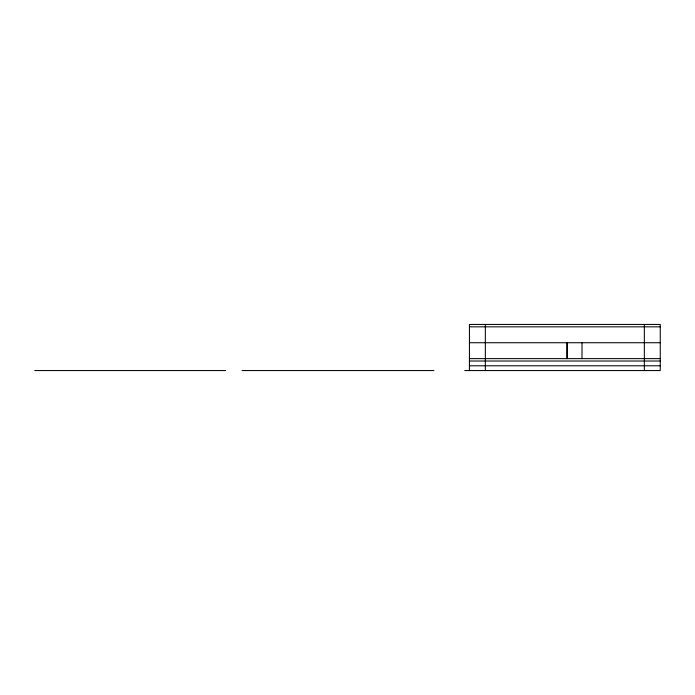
<?xml version="1.0" encoding="UTF-8"?>
<svg xmlns="http://www.w3.org/2000/svg" width="695" height="695" viewBox="0 0 695 695"><rect width="100%" height="100%" fill="white"/><g stroke="black" fill="none" stroke-linecap="round" stroke-linejoin="round"><path stroke-width="1.04" d="M469.438 326.832L660.25 326.832M469.438 342.731L660.25 342.731M469.438 358.629L660.25 358.629M469.438 361.018L660.25 361.018M469.438 365.787L660.25 365.787M34.75 370.557L225.562 370.557M242.06 370.557L433.897 370.557M464.747 370.557L660.25 370.557L660.25 324.443L469.438 324.443L469.438 370.557M644.352 324.443L644.352 370.557M582.01 342.731L582.01 358.629M567.19 342.731L567.19 358.629M566.998 342.731L566.998 358.629M485.336 324.443L485.336 370.557"/></g></svg>
